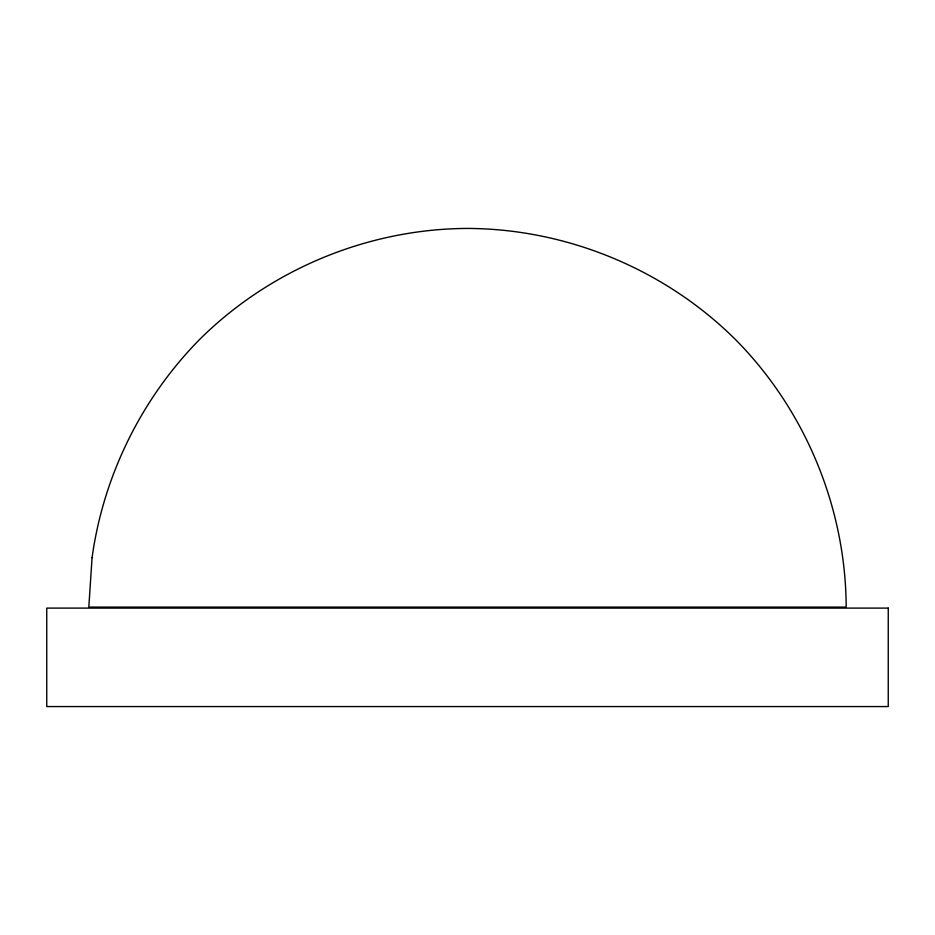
<?xml version="1.0" encoding="UTF-8"?>
<svg xmlns="http://www.w3.org/2000/svg" width="935" height="935" viewBox="0 0 935 935"><rect width="100%" height="100%" fill="white"/><g stroke="black" fill="none" stroke-linecap="round" stroke-linejoin="round"><path stroke-width="1.4" d="M92.062 557.681L88.825 607.107L846.175 607.107C845.801 507.728 805.269 409.869 735.261 339.335C664.727 269.327 566.879 228.794 467.5 228.432C368.121 228.794 270.273 269.327 199.739 339.335C141.606 398.263 103.423 475.693 92.062 557.681M888.25 608.101L46.75 608.101L46.75 706.568L888.25 706.568L888.25 608.101"/></g></svg>
